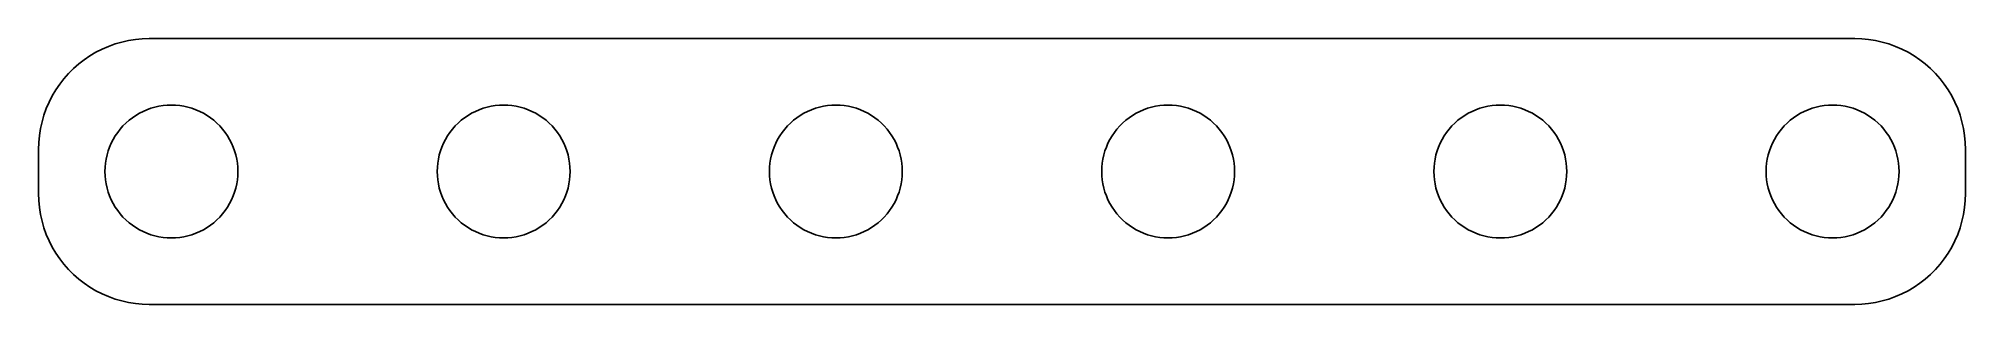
# Model space of a CAD drawing. Header units: metres. Extents: x -43.5 to 43.5, y -6 to 6.
import ezdxf

# ---------------------------------------------------------------- set-up
doc = ezdxf.new("R2010")
doc.units = ezdxf.units.M

msp = doc.modelspace()

# ---------------------------------------------------------------- linework, layer by layer
for p, q in [((-41.1791, 5.22163), (-41.4389, 5.04509)), ((-40.9088, 5.38153), (-41.1791, 5.22163)), ((-40.6289, 5.52414), (-40.9088, 5.38153)), ((-40.3406, 5.64888), (-40.6289, 5.52414)), ((-40.0451, 5.75528), (-40.3406, 5.64888)), ((-39.7435, 5.84291), (-40.0451, 5.75528)), ((-39.4369, 5.91144), (-39.7435, 5.84291)), ((-39.1267, 5.96057), (-39.4369, 5.91144)), ((-38.8139, 5.99013), (-39.1267, 5.96057)), ((-38.5, 6), (-38.8139, 5.99013)), ((38.5, 6), (-38.5, 6)), ((38.8139, 5.99013), (38.5, 6)), ((39.1267, 5.96057), (38.8139, 5.99013)), ((39.4369, 5.91144), (39.1267, 5.96057)), ((39.7435, 5.84291), (39.4369, 5.91144)), ((40.0451, 5.75528), (39.7435, 5.84291)), ((40.3406, 5.64888), (40.0451, 5.75528)), ((40.6289, 5.52414), (40.3406, 5.64888)), ((40.9088, 5.38153), (40.6289, 5.52414)), ((41.1791, 5.22163), (40.9088, 5.38153)), ((41.4389, 5.04509), (41.1791, 5.22163)), ((-42.1448, 4.42273), (-42.3526, 4.18712)), ((-41.9227, 4.64484), (-42.1448, 4.42273)), ((-41.6871, 4.85257), (-41.9227, 4.64484)), ((-41.4389, 5.04509), (-41.6871, 4.85257)), ((41.6871, 4.85257), (41.4389, 5.04509)), ((41.9227, 4.64484), (41.6871, 4.85257)), ((42.1448, 4.42273), (41.9227, 4.64484)), ((42.3526, 4.18712), (42.1448, 4.42273)), ((-42.7216, 3.67914), (-42.8815, 3.40877)), ((-42.5451, 3.93892), (-42.7216, 3.67914)), ((-42.3526, 4.18712), (-42.5451, 3.93892)), ((42.5451, 3.93892), (42.3526, 4.18712)), ((42.7216, 3.67914), (42.5451, 3.93892)), ((42.8815, 3.40877), (42.7216, 3.67914)), ((-43.1489, 2.84062), (-43.2553, 2.54509)), ((-43.0241, 3.12889), (-43.1489, 2.84062)), ((-42.8815, 3.40877), (-43.0241, 3.12889)), ((-39.1075, 2.53297), (-38.9453, 2.62891)), ((-38.9453, 2.62891), (-38.7773, 2.71448)), ((-38.7773, 2.71448), (-38.6044, 2.78932)), ((-38.6044, 2.78932), (-38.427, 2.85316)), ((-38.427, 2.85316), (-38.2461, 2.90575)), ((-38.2461, 2.90575), (-38.0621, 2.94685)), ((-38.0621, 2.94685), (-37.876, 2.97633)), ((-37.876, 2.97633), (-37.6884, 2.99408)), ((-37.6884, 2.99408), (-37.5, 3)), ((-37.5, 3), (-37.3116, 2.99408)), ((-37.3116, 2.99408), (-37.124, 2.97633)), ((-37.124, 2.97633), (-36.9379, 2.94685)), ((-36.9379, 2.94685), (-36.7539, 2.90575)), ((-36.7539, 2.90575), (-36.5729, 2.85316)), ((-36.5729, 2.85316), (-36.3956, 2.78932)), ((-36.3956, 2.78932), (-36.2227, 2.71448)), ((-36.2227, 2.71448), (-36.0547, 2.62891)), ((-36.0547, 2.62891), (-35.8925, 2.53297)), ((-24.1075, 2.53297), (-23.9453, 2.62891)), ((-23.9453, 2.62891), (-23.7773, 2.71448)), ((-23.7773, 2.71448), (-23.6044, 2.78932)), ((-23.6044, 2.78932), (-23.427, 2.85316)), ((-23.427, 2.85316), (-23.2461, 2.90575)), ((-23.2461, 2.90575), (-23.0621, 2.94685)), ((-23.0621, 2.94685), (-22.876, 2.97633)), ((-22.876, 2.97633), (-22.6884, 2.99408)), ((-22.6884, 2.99408), (-22.5, 3)), ((-22.5, 3), (-22.3116, 2.99408)), ((-22.3116, 2.99408), (-22.124, 2.97633)), ((-22.124, 2.97633), (-21.9379, 2.94685)), ((-21.9379, 2.94685), (-21.7539, 2.90575)), ((-21.7539, 2.90575), (-21.5729, 2.85316)), ((-21.5729, 2.85316), (-21.3956, 2.78932)), ((-21.3956, 2.78932), (-21.2227, 2.71448)), ((-21.2227, 2.71448), (-21.0547, 2.62891)), ((-21.0547, 2.62891), (-20.8925, 2.53297)), ((-9.10747, 2.53297), (-8.94525, 2.62891)), ((-8.94525, 2.62891), (-8.77733, 2.71448)), ((-8.77733, 2.71448), (-8.60437, 2.78932)), ((-8.60437, 2.78932), (-8.42705, 2.85316)), ((-8.42705, 2.85316), (-8.24606, 2.90575)), ((-8.24606, 2.90575), (-8.06213, 2.94685)), ((-8.06213, 2.94685), (-7.87599, 2.97633)), ((-7.87599, 2.97633), (-7.68837, 2.99408)), ((-7.68837, 2.99408), (-7.5, 3)), ((-7.5, 3), (-7.31161, 2.99408)), ((-7.31161, 2.99408), (-7.12399, 2.97633)), ((-7.12399, 2.97633), (-6.93785, 2.94685)), ((-6.93785, 2.94685), (-6.75392, 2.90575)), ((-6.75392, 2.90575), (-6.57294, 2.85316)), ((-6.57294, 2.85316), (-6.39561, 2.78932)), ((-6.39561, 2.78932), (-6.22266, 2.71448)), ((-6.22266, 2.71448), (-6.05473, 2.62891)), ((-6.05473, 2.62891), (-5.89252, 2.53297)), ((5.89252, 2.53297), (6.05473, 2.62891)), ((6.05473, 2.62891), (6.22266, 2.71448)), ((6.22266, 2.71448), (6.39561, 2.78932)), ((6.39561, 2.78932), (6.57294, 2.85316)), ((6.57294, 2.85316), (6.75392, 2.90575)), ((6.75392, 2.90575), (6.93785, 2.94685)), ((6.93785, 2.94685), (7.12399, 2.97633)), ((7.12399, 2.97633), (7.31161, 2.99408)), ((7.31161, 2.99408), (7.5, 3)), ((7.5, 3), (7.68837, 2.99408)), ((7.68837, 2.99408), (7.87599, 2.97633)), ((7.87599, 2.97633), (8.06213, 2.94685)), ((8.06213, 2.94685), (8.24606, 2.90575)), ((8.24606, 2.90575), (8.42705, 2.85316)), ((8.42705, 2.85316), (8.60437, 2.78932)), ((8.60437, 2.78932), (8.77733, 2.71448)), ((8.77733, 2.71448), (8.94525, 2.62891)), ((8.94525, 2.62891), (9.10747, 2.53297)), ((20.8925, 2.53297), (21.0547, 2.62891)), ((21.0547, 2.62891), (21.2227, 2.71448)), ((21.2227, 2.71448), (21.3956, 2.78932)), ((21.3956, 2.78932), (21.5729, 2.85316)), ((21.5729, 2.85316), (21.7539, 2.90575)), ((21.7539, 2.90575), (21.9379, 2.94685)), ((21.9379, 2.94685), (22.124, 2.97633)), ((22.124, 2.97633), (22.3116, 2.99408)), ((22.3116, 2.99408), (22.5, 3)), ((22.5, 3), (22.6884, 2.99408)), ((22.6884, 2.99408), (22.876, 2.97633)), ((22.876, 2.97633), (23.0621, 2.94685)), ((23.0621, 2.94685), (23.2461, 2.90575)), ((23.2461, 2.90575), (23.427, 2.85316)), ((23.427, 2.85316), (23.6044, 2.78932)), ((23.6044, 2.78932), (23.7773, 2.71448)), ((23.7773, 2.71448), (23.9453, 2.62891)), ((23.9453, 2.62891), (24.1075, 2.53297)), ((35.8925, 2.53297), (36.0547, 2.62891)), ((36.0547, 2.62891), (36.2227, 2.71448)), ((36.2227, 2.71448), (36.3956, 2.78932)), ((36.3956, 2.78932), (36.5729, 2.85316)), ((36.5729, 2.85316), (36.7539, 2.90575)), ((36.7539, 2.90575), (36.9379, 2.94685)), ((36.9379, 2.94685), (37.124, 2.97633)), ((37.124, 2.97633), (37.3116, 2.99408)), ((37.3116, 2.99408), (37.5, 3)), ((37.5, 3), (37.6884, 2.99408)), ((37.6884, 2.99408), (37.876, 2.97633)), ((37.876, 2.97633), (38.0621, 2.94685)), ((38.0621, 2.94685), (38.2461, 2.90575)), ((38.2461, 2.90575), (38.427, 2.85316)), ((38.427, 2.85316), (38.6044, 2.78932)), ((38.6044, 2.78932), (38.7773, 2.71448)), ((38.7773, 2.71448), (38.9453, 2.62891)), ((38.9453, 2.62891), (39.1075, 2.53297)), ((43.0241, 3.12889), (42.8815, 3.40877)), ((43.1489, 2.84062), (43.0241, 3.12889)), ((43.2553, 2.54509), (43.1489, 2.84062)), ((-43.4114, 1.9369), (-43.4606, 1.62666)), ((-43.3429, 2.24345), (-43.4114, 1.9369)), ((-43.2553, 2.54509), (-43.3429, 2.24345)), ((-40.033, 1.60747), (-39.927, 1.76335)), ((-39.927, 1.76335), (-39.8115, 1.91226)), ((-39.8115, 1.91226), (-39.6869, 2.05363)), ((-39.6869, 2.05363), (-39.5536, 2.1869)), ((-39.5536, 2.1869), (-39.4123, 2.31154)), ((-39.4123, 2.31154), (-39.2634, 2.42705)), ((-39.2634, 2.42705), (-39.1075, 2.53297)), ((-35.8925, 2.53297), (-35.7366, 2.42705)), ((-35.7366, 2.42705), (-35.5877, 2.31154)), ((-35.5877, 2.31154), (-35.4464, 2.1869)), ((-35.4464, 2.1869), (-35.3131, 2.05363)), ((-35.3131, 2.05363), (-35.1885, 1.91226)), ((-35.1885, 1.91226), (-35.0729, 1.76335)), ((-35.0729, 1.76335), (-34.967, 1.60747)), ((-25.033, 1.60747), (-24.927, 1.76335)), ((-24.927, 1.76335), (-24.8115, 1.91226)), ((-24.8115, 1.91226), (-24.6869, 2.05363)), ((-24.6869, 2.05363), (-24.5536, 2.1869)), ((-24.5536, 2.1869), (-24.4123, 2.31154)), ((-24.4123, 2.31154), (-24.2634, 2.42705)), ((-24.2634, 2.42705), (-24.1075, 2.53297)), ((-20.8925, 2.53297), (-20.7366, 2.42705)), ((-20.7366, 2.42705), (-20.5877, 2.31154)), ((-20.5877, 2.31154), (-20.4464, 2.1869)), ((-20.4464, 2.1869), (-20.3131, 2.05363)), ((-20.3131, 2.05363), (-20.1884, 1.91226)), ((-20.1884, 1.91226), (-20.0729, 1.76335)), ((-20.0729, 1.76335), (-19.967, 1.60747)), ((-10.033, 1.60747), (-9.92705, 1.76335)), ((-9.92705, 1.76335), (-9.81154, 1.91226)), ((-9.81154, 1.91226), (-9.6869, 2.05363)), ((-9.6869, 2.05363), (-9.55363, 2.1869)), ((-9.55363, 2.1869), (-9.41226, 2.31154)), ((-9.41226, 2.31154), (-9.26335, 2.42705)), ((-9.26335, 2.42705), (-9.10747, 2.53297)), ((-5.89252, 2.53297), (-5.73663, 2.42705)), ((-5.73663, 2.42705), (-5.58772, 2.31154)), ((-5.58772, 2.31154), (-5.44635, 2.1869)), ((-5.44635, 2.1869), (-5.31308, 2.05363)), ((-5.31308, 2.05363), (-5.18845, 1.91226)), ((-5.18845, 1.91226), (-5.07294, 1.76335)), ((-5.07294, 1.76335), (-4.96701, 1.60747)), ((4.96701, 1.60747), (5.07294, 1.76335)), ((5.07294, 1.76335), (5.18845, 1.91226)), ((5.18845, 1.91226), (5.31308, 2.05363)), ((5.31308, 2.05363), (5.44635, 2.1869)), ((5.44635, 2.1869), (5.58772, 2.31154)), ((5.58772, 2.31154), (5.73663, 2.42705)), ((5.73663, 2.42705), (5.89252, 2.53297)), ((9.10747, 2.53297), (9.26335, 2.42705)), ((9.26335, 2.42705), (9.41226, 2.31154)), ((9.41226, 2.31154), (9.55363, 2.1869)), ((9.55363, 2.1869), (9.6869, 2.05363)), ((9.6869, 2.05363), (9.81154, 1.91226)), ((9.81154, 1.91226), (9.92705, 1.76335)), ((9.92705, 1.76335), (10.033, 1.60747)), ((19.967, 1.60747), (20.0729, 1.76335)), ((20.0729, 1.76335), (20.1884, 1.91226)), ((20.1884, 1.91226), (20.3131, 2.05363)), ((20.3131, 2.05363), (20.4464, 2.1869)), ((20.4464, 2.1869), (20.5877, 2.31154)), ((20.5877, 2.31154), (20.7366, 2.42705)), ((20.7366, 2.42705), (20.8925, 2.53297)), ((24.1075, 2.53297), (24.2634, 2.42705)), ((24.2634, 2.42705), (24.4123, 2.31154)), ((24.4123, 2.31154), (24.5536, 2.1869)), ((24.5536, 2.1869), (24.6869, 2.05363)), ((24.6869, 2.05363), (24.8115, 1.91226)), ((24.8115, 1.91226), (24.927, 1.76335)), ((24.927, 1.76335), (25.033, 1.60747)), ((34.967, 1.60747), (35.0729, 1.76335)), ((35.0729, 1.76335), (35.1885, 1.91226)), ((35.1885, 1.91226), (35.3131, 2.05363)), ((35.3131, 2.05363), (35.4464, 2.1869)), ((35.4464, 2.1869), (35.5877, 2.31154)), ((35.5877, 2.31154), (35.7366, 2.42705)), ((35.7366, 2.42705), (35.8925, 2.53297)), ((39.1075, 2.53297), (39.2634, 2.42705)), ((39.2634, 2.42705), (39.4123, 2.31154)), ((39.4123, 2.31154), (39.5536, 2.1869)), ((39.5536, 2.1869), (39.6869, 2.05363)), ((39.6869, 2.05363), (39.8115, 1.91226)), ((39.8115, 1.91226), (39.927, 1.76335)), ((39.927, 1.76335), (40.033, 1.60747)), ((43.3429, 2.24345), (43.2553, 2.54509)), ((43.4114, 1.9369), (43.3429, 2.24345)), ((43.4606, 1.62666), (43.4114, 1.9369)), ((-43.4901, 1.31395), (-43.5, 1)), ((-43.5, 1), (-43.5, -1)), ((-43.4606, 1.62666), (-43.4901, 1.31395)), ((-40.4057, 0.746063), (-40.3532, 0.927048)), ((-40.3532, 0.927048), (-40.2893, 1.10437)), ((-40.2893, 1.10437), (-40.2145, 1.27733)), ((-40.2145, 1.27733), (-40.1289, 1.44525)), ((-40.1289, 1.44525), (-40.033, 1.60747)), ((-34.967, 1.60747), (-34.8711, 1.44525)), ((-34.8711, 1.44525), (-34.7855, 1.27733)), ((-34.7855, 1.27733), (-34.7107, 1.10437)), ((-34.7107, 1.10437), (-34.6468, 0.927048)), ((-34.6468, 0.927048), (-34.5942, 0.746063)), ((-25.4057, 0.746063), (-25.3532, 0.927048)), ((-25.3532, 0.927048), (-25.2893, 1.10437)), ((-25.2893, 1.10437), (-25.2145, 1.27733)), ((-25.2145, 1.27733), (-25.1289, 1.44525)), ((-25.1289, 1.44525), (-25.033, 1.60747)), ((-19.967, 1.60747), (-19.8711, 1.44525)), ((-19.8711, 1.44525), (-19.7855, 1.27733)), ((-19.7855, 1.27733), (-19.7107, 1.10437)), ((-19.7107, 1.10437), (-19.6468, 0.927048)), ((-19.6468, 0.927048), (-19.5942, 0.746063)), ((-10.4057, 0.746063), (-10.3532, 0.927048)), ((-10.3532, 0.927048), (-10.2893, 1.10437)), ((-10.2893, 1.10437), (-10.2145, 1.27733)), ((-10.2145, 1.27733), (-10.1289, 1.44525)), ((-10.1289, 1.44525), (-10.033, 1.60747)), ((-4.96701, 1.60747), (-4.87108, 1.44525)), ((-4.87108, 1.44525), (-4.78551, 1.27733)), ((-4.78551, 1.27733), (-4.71066, 1.10437)), ((-4.71066, 1.10437), (-4.64682, 0.927048)), ((-4.64682, 0.927048), (-4.59424, 0.746063)), ((4.59424, 0.746063), (4.64682, 0.927048)), ((4.64682, 0.927048), (4.71066, 1.10437)), ((4.71066, 1.10437), (4.78551, 1.27733)), ((4.78551, 1.27733), (4.87108, 1.44525)), ((4.87108, 1.44525), (4.96701, 1.60747)), ((10.033, 1.60747), (10.1289, 1.44525)), ((10.1289, 1.44525), (10.2145, 1.27733)), ((10.2145, 1.27733), (10.2893, 1.10437)), ((10.2893, 1.10437), (10.3532, 0.927048)), ((10.3532, 0.927048), (10.4057, 0.746063)), ((19.5942, 0.746063), (19.6468, 0.927048)), ((19.6468, 0.927048), (19.7107, 1.10437)), ((19.7107, 1.10437), (19.7855, 1.27733)), ((19.7855, 1.27733), (19.8711, 1.44525)), ((19.8711, 1.44525), (19.967, 1.60747)), ((25.033, 1.60747), (25.1289, 1.44525)), ((25.1289, 1.44525), (25.2145, 1.27733)), ((25.2145, 1.27733), (25.2893, 1.10437)), ((25.2893, 1.10437), (25.3532, 0.927048)), ((25.3532, 0.927048), (25.4057, 0.746063)), ((34.5942, 0.746063), (34.6468, 0.927048)), ((34.6468, 0.927048), (34.7107, 1.10437)), ((34.7107, 1.10437), (34.7855, 1.27733)), ((34.7855, 1.27733), (34.8711, 1.44525)), ((34.8711, 1.44525), (34.967, 1.60747)), ((40.033, 1.60747), (40.1289, 1.44525)), ((40.1289, 1.44525), (40.2145, 1.27733)), ((40.2145, 1.27733), (40.2893, 1.10437)), ((40.2893, 1.10437), (40.3532, 0.927048)), ((40.3532, 0.927048), (40.4057, 0.746063)), ((43.4901, 1.31395), (43.4606, 1.62666)), ((43.5, 1), (43.4901, 1.31395)), ((43.5, -1), (43.5, 1)), ((-40.5, 0), (-40.4941, 0.18837)), ((-40.4941, -0.18837), (-40.5, 0)), ((-40.4941, 0.18837), (-40.4763, 0.375992)), ((-40.4763, 0.375992), (-40.4469, 0.562134)), ((-40.4469, 0.562134), (-40.4057, 0.746063)), ((-34.5942, 0.746063), (-34.5531, 0.562134)), ((-34.5531, 0.562134), (-34.5237, 0.375992)), ((-34.5237, 0.375992), (-34.5059, 0.18837)), ((-34.5059, 0.18837), (-34.5, 0)), ((-34.5, 0), (-34.5059, -0.18837)), ((-25.5, 0), (-25.4941, 0.18837)), ((-25.4941, -0.18837), (-25.5, 0)), ((-25.4941, 0.18837), (-25.4763, 0.375992)), ((-25.4763, 0.375992), (-25.4469, 0.562134)), ((-25.4469, 0.562134), (-25.4057, 0.746063)), ((-19.5942, 0.746063), (-19.5531, 0.562134)), ((-19.5531, 0.562134), (-19.5237, 0.375992)), ((-19.5237, 0.375992), (-19.5059, 0.18837)), ((-19.5059, 0.18837), (-19.5, 0)), ((-19.5, 0), (-19.5059, -0.18837)), ((-10.5, 0), (-10.4941, 0.18837)), ((-10.4941, -0.18837), (-10.5, 0)), ((-10.4941, 0.18837), (-10.4763, 0.375992)), ((-10.4763, 0.375992), (-10.4469, 0.562134)), ((-10.4469, 0.562134), (-10.4057, 0.746063)), ((-4.59424, 0.746063), (-4.55313, 0.562134)), ((-4.55313, 0.562134), (-4.52365, 0.375992)), ((-4.52365, 0.375992), (-4.50591, 0.18837)), ((-4.50591, 0.18837), (-4.5, 0)), ((-4.5, 0), (-4.50591, -0.18837)), ((4.5, 0), (4.50591, 0.18837)), ((4.50591, -0.18837), (4.5, 0)), ((4.50591, 0.18837), (4.52365, 0.375992)), ((4.52365, 0.375992), (4.55313, 0.562134)), ((4.55313, 0.562134), (4.59424, 0.746063)), ((10.4057, 0.746063), (10.4469, 0.562134)), ((10.4469, 0.562134), (10.4763, 0.375992)), ((10.4763, 0.375992), (10.4941, 0.18837)), ((10.4941, 0.18837), (10.5, 0)), ((10.5, 0), (10.4941, -0.18837)), ((19.5, 0), (19.5059, 0.18837)), ((19.5059, -0.18837), (19.5, 0)), ((19.5059, 0.18837), (19.5237, 0.375992)), ((19.5237, 0.375992), (19.5531, 0.562134)), ((19.5531, 0.562134), (19.5942, 0.746063)), ((25.4057, 0.746063), (25.4469, 0.562134)), ((25.4469, 0.562134), (25.4763, 0.375992)), ((25.4763, 0.375992), (25.4941, 0.18837)), ((25.4941, 0.18837), (25.5, 0)), ((25.5, 0), (25.4941, -0.18837)), ((34.5, 0), (34.5059, 0.18837)), ((34.5059, -0.18837), (34.5, 0)), ((34.5059, 0.18837), (34.5237, 0.375992)), ((34.5237, 0.375992), (34.5531, 0.562134)), ((34.5531, 0.562134), (34.5942, 0.746063)), ((40.4057, 0.746063), (40.4469, 0.562134)), ((40.4469, 0.562134), (40.4763, 0.375992)), ((40.4763, 0.375992), (40.4941, 0.18837)), ((40.4941, 0.18837), (40.5, 0)), ((40.5, 0), (40.4941, -0.18837)), ((-40.4763, -0.375992), (-40.4941, -0.18837)), ((-40.4469, -0.562134), (-40.4763, -0.375992)), ((-40.4057, -0.746063), (-40.4469, -0.562134)), ((-40.3532, -0.927048), (-40.4057, -0.746063)), ((-34.5942, -0.746063), (-34.6468, -0.927048)), ((-34.5531, -0.562134), (-34.5942, -0.746063)), ((-34.5237, -0.375992), (-34.5531, -0.562134)), ((-34.5059, -0.18837), (-34.5237, -0.375992)), ((-25.4763, -0.375992), (-25.4941, -0.18837)), ((-25.4469, -0.562134), (-25.4763, -0.375992)), ((-25.4057, -0.746063), (-25.4469, -0.562134)), ((-25.3532, -0.927048), (-25.4057, -0.746063)), ((-19.5942, -0.746063), (-19.6468, -0.927048)), ((-19.5531, -0.562134), (-19.5942, -0.746063)), ((-19.5237, -0.375992), (-19.5531, -0.562134)), ((-19.5059, -0.18837), (-19.5237, -0.375992)), ((-10.4763, -0.375992), (-10.4941, -0.18837)), ((-10.4469, -0.562134), (-10.4763, -0.375992)), ((-10.4057, -0.746063), (-10.4469, -0.562134)), ((-10.3532, -0.927048), (-10.4057, -0.746063)), ((-4.59424, -0.746063), (-4.64682, -0.927048)), ((-4.55313, -0.562134), (-4.59424, -0.746063)), ((-4.52365, -0.375992), (-4.55313, -0.562134)), ((-4.50591, -0.18837), (-4.52365, -0.375992)), ((4.52365, -0.375992), (4.50591, -0.18837)), ((4.55313, -0.562134), (4.52365, -0.375992)), ((4.59424, -0.746063), (4.55313, -0.562134)), ((4.64682, -0.927048), (4.59424, -0.746063)), ((10.4057, -0.746063), (10.3532, -0.927048)), ((10.4469, -0.562134), (10.4057, -0.746063)), ((10.4763, -0.375992), (10.4469, -0.562134)), ((10.4941, -0.18837), (10.4763, -0.375992)), ((19.5237, -0.375992), (19.5059, -0.18837)), ((19.5531, -0.562134), (19.5237, -0.375992)), ((19.5942, -0.746063), (19.5531, -0.562134)), ((19.6468, -0.927048), (19.5942, -0.746063)), ((25.4057, -0.746063), (25.3532, -0.927048)), ((25.4469, -0.562134), (25.4057, -0.746063)), ((25.4763, -0.375992), (25.4469, -0.562134)), ((25.4941, -0.18837), (25.4763, -0.375992)), ((34.5237, -0.375992), (34.5059, -0.18837)), ((34.5531, -0.562134), (34.5237, -0.375992)), ((34.5942, -0.746063), (34.5531, -0.562134)), ((34.6468, -0.927048), (34.5942, -0.746063)), ((40.4057, -0.746063), (40.3532, -0.927048)), ((40.4469, -0.562134), (40.4057, -0.746063)), ((40.4763, -0.375992), (40.4469, -0.562134)), ((40.4941, -0.18837), (40.4763, -0.375992)), ((-43.5, -1), (-43.4901, -1.31395)), ((-43.4901, -1.31395), (-43.4606, -1.62666)), ((-43.4606, -1.62666), (-43.4114, -1.9369)), ((-40.2893, -1.10437), (-40.3532, -0.927048)), ((-40.2145, -1.27733), (-40.2893, -1.10437)), ((-40.1289, -1.44525), (-40.2145, -1.27733)), ((-40.033, -1.60747), (-40.1289, -1.44525)), ((-39.927, -1.76335), (-40.033, -1.60747)), ((-34.967, -1.60747), (-35.0729, -1.76335)), ((-34.8711, -1.44525), (-34.967, -1.60747)), ((-34.7855, -1.27733), (-34.8711, -1.44525)), ((-34.7107, -1.10437), (-34.7855, -1.27733)), ((-34.6468, -0.927048), (-34.7107, -1.10437)), ((-25.2893, -1.10437), (-25.3532, -0.927048)), ((-25.2145, -1.27733), (-25.2893, -1.10437)), ((-25.1289, -1.44525), (-25.2145, -1.27733)), ((-25.033, -1.60747), (-25.1289, -1.44525)), ((-24.927, -1.76335), (-25.033, -1.60747)), ((-19.967, -1.60747), (-20.0729, -1.76335)), ((-19.8711, -1.44525), (-19.967, -1.60747)), ((-19.7855, -1.27733), (-19.8711, -1.44525)), ((-19.7107, -1.10437), (-19.7855, -1.27733)), ((-19.6468, -0.927048), (-19.7107, -1.10437)), ((-10.2893, -1.10437), (-10.3532, -0.927048)), ((-10.2145, -1.27733), (-10.2893, -1.10437)), ((-10.1289, -1.44525), (-10.2145, -1.27733)), ((-10.033, -1.60747), (-10.1289, -1.44525)), ((-9.92705, -1.76335), (-10.033, -1.60747)), ((-4.96701, -1.60747), (-5.07294, -1.76335)), ((-4.87108, -1.44525), (-4.96701, -1.60747)), ((-4.78551, -1.27733), (-4.87108, -1.44525)), ((-4.71066, -1.10437), (-4.78551, -1.27733)), ((-4.64682, -0.927048), (-4.71066, -1.10437)), ((4.71066, -1.10437), (4.64682, -0.927048)), ((4.78551, -1.27733), (4.71066, -1.10437)), ((4.87108, -1.44525), (4.78551, -1.27733)), ((4.96701, -1.60747), (4.87108, -1.44525)), ((5.07294, -1.76335), (4.96701, -1.60747)), ((10.033, -1.60747), (9.92705, -1.76335)), ((10.1289, -1.44525), (10.033, -1.60747)), ((10.2145, -1.27733), (10.1289, -1.44525)), ((10.2893, -1.10437), (10.2145, -1.27733)), ((10.3532, -0.927048), (10.2893, -1.10437)), ((19.7107, -1.10437), (19.6468, -0.927048)), ((19.7855, -1.27733), (19.7107, -1.10437)), ((19.8711, -1.44525), (19.7855, -1.27733)), ((19.967, -1.60747), (19.8711, -1.44525)), ((20.0729, -1.76335), (19.967, -1.60747)), ((25.033, -1.60747), (24.927, -1.76335)), ((25.1289, -1.44525), (25.033, -1.60747)), ((25.2145, -1.27733), (25.1289, -1.44525)), ((25.2893, -1.10437), (25.2145, -1.27733)), ((25.3532, -0.927048), (25.2893, -1.10437)), ((34.7107, -1.10437), (34.6468, -0.927048)), ((34.7855, -1.27733), (34.7107, -1.10437)), ((34.8711, -1.44525), (34.7855, -1.27733)), ((34.967, -1.60747), (34.8711, -1.44525)), ((35.0729, -1.76335), (34.967, -1.60747)), ((40.033, -1.60747), (39.927, -1.76335)), ((40.1289, -1.44525), (40.033, -1.60747)), ((40.2145, -1.27733), (40.1289, -1.44525)), ((40.2893, -1.10437), (40.2145, -1.27733)), ((40.3532, -0.927048), (40.2893, -1.10437)), ((43.4114, -1.9369), (43.4606, -1.62666)), ((43.4606, -1.62666), (43.4901, -1.31395)), ((43.4901, -1.31395), (43.5, -1)), ((-43.4114, -1.9369), (-43.3429, -2.24345)), ((-43.3429, -2.24345), (-43.2553, -2.54509)), ((-43.2553, -2.54509), (-43.1489, -2.84062)), ((-39.8115, -1.91226), (-39.927, -1.76335)), ((-39.6869, -2.05363), (-39.8115, -1.91226)), ((-39.5536, -2.1869), (-39.6869, -2.05363)), ((-39.4123, -2.31154), (-39.5536, -2.1869)), ((-39.2634, -2.42705), (-39.4123, -2.31154)), ((-39.1075, -2.53297), (-39.2634, -2.42705)), ((-38.9453, -2.62891), (-39.1075, -2.53297)), ((-35.8925, -2.53297), (-36.0547, -2.62891)), ((-35.7366, -2.42705), (-35.8925, -2.53297)), ((-35.5877, -2.31154), (-35.7366, -2.42705)), ((-35.4464, -2.1869), (-35.5877, -2.31154)), ((-35.3131, -2.05363), (-35.4464, -2.1869)), ((-35.1885, -1.91226), (-35.3131, -2.05363)), ((-35.0729, -1.76335), (-35.1885, -1.91226)), ((-24.8115, -1.91226), (-24.927, -1.76335)), ((-24.6869, -2.05363), (-24.8115, -1.91226)), ((-24.5536, -2.1869), (-24.6869, -2.05363)), ((-24.4123, -2.31154), (-24.5536, -2.1869)), ((-24.2634, -2.42705), (-24.4123, -2.31154)), ((-24.1075, -2.53297), (-24.2634, -2.42705)), ((-23.9453, -2.62891), (-24.1075, -2.53297)), ((-20.8925, -2.53297), (-21.0547, -2.62891)), ((-20.7366, -2.42705), (-20.8925, -2.53297)), ((-20.5877, -2.31154), (-20.7366, -2.42705)), ((-20.4464, -2.1869), (-20.5877, -2.31154)), ((-20.3131, -2.05363), (-20.4464, -2.1869)), ((-20.1884, -1.91226), (-20.3131, -2.05363)), ((-20.0729, -1.76335), (-20.1884, -1.91226)), ((-9.81154, -1.91226), (-9.92705, -1.76335)), ((-9.6869, -2.05363), (-9.81154, -1.91226)), ((-9.55363, -2.1869), (-9.6869, -2.05363)), ((-9.41226, -2.31154), (-9.55363, -2.1869)), ((-9.26335, -2.42705), (-9.41226, -2.31154)), ((-9.10747, -2.53297), (-9.26335, -2.42705)), ((-8.94525, -2.62891), (-9.10747, -2.53297)), ((-5.89252, -2.53297), (-6.05473, -2.62891)), ((-5.73663, -2.42705), (-5.89252, -2.53297)), ((-5.58772, -2.31154), (-5.73663, -2.42705)), ((-5.44635, -2.1869), (-5.58772, -2.31154)), ((-5.31308, -2.05363), (-5.44635, -2.1869)), ((-5.18845, -1.91226), (-5.31308, -2.05363)), ((-5.07294, -1.76335), (-5.18845, -1.91226)), ((5.18845, -1.91226), (5.07294, -1.76335)), ((5.31308, -2.05363), (5.18845, -1.91226)), ((5.44635, -2.1869), (5.31308, -2.05363)), ((5.58772, -2.31154), (5.44635, -2.1869)), ((5.73663, -2.42705), (5.58772, -2.31154)), ((5.89252, -2.53297), (5.73663, -2.42705)), ((6.05473, -2.62891), (5.89252, -2.53297)), ((9.10747, -2.53297), (8.94525, -2.62891)), ((9.26335, -2.42705), (9.10747, -2.53297)), ((9.41226, -2.31154), (9.26335, -2.42705)), ((9.55363, -2.1869), (9.41226, -2.31154)), ((9.6869, -2.05363), (9.55363, -2.1869)), ((9.81154, -1.91226), (9.6869, -2.05363)), ((9.92705, -1.76335), (9.81154, -1.91226)), ((20.1884, -1.91226), (20.0729, -1.76335)), ((20.3131, -2.05363), (20.1884, -1.91226)), ((20.4464, -2.1869), (20.3131, -2.05363)), ((20.5877, -2.31154), (20.4464, -2.1869)), ((20.7366, -2.42705), (20.5877, -2.31154)), ((20.8925, -2.53297), (20.7366, -2.42705)), ((21.0547, -2.62891), (20.8925, -2.53297)), ((24.1075, -2.53297), (23.9453, -2.62891)), ((24.2634, -2.42705), (24.1075, -2.53297)), ((24.4123, -2.31154), (24.2634, -2.42705)), ((24.5536, -2.1869), (24.4123, -2.31154)), ((24.6869, -2.05363), (24.5536, -2.1869)), ((24.8115, -1.91226), (24.6869, -2.05363)), ((24.927, -1.76335), (24.8115, -1.91226)), ((35.1885, -1.91226), (35.0729, -1.76335)), ((35.3131, -2.05363), (35.1885, -1.91226)), ((35.4464, -2.1869), (35.3131, -2.05363)), ((35.5877, -2.31154), (35.4464, -2.1869)), ((35.7366, -2.42705), (35.5877, -2.31154)), ((35.8925, -2.53297), (35.7366, -2.42705)), ((36.0547, -2.62891), (35.8925, -2.53297)), ((39.1075, -2.53297), (38.9453, -2.62891)), ((39.2634, -2.42705), (39.1075, -2.53297)), ((39.4123, -2.31154), (39.2634, -2.42705)), ((39.5536, -2.1869), (39.4123, -2.31154)), ((39.6869, -2.05363), (39.5536, -2.1869)), ((39.8115, -1.91226), (39.6869, -2.05363)), ((39.927, -1.76335), (39.8115, -1.91226)), ((43.1489, -2.84062), (43.2553, -2.54509)), ((43.2553, -2.54509), (43.3429, -2.24345)), ((43.3429, -2.24345), (43.4114, -1.9369)), ((-43.1489, -2.84062), (-43.0241, -3.12889)), ((-43.0241, -3.12889), (-42.8815, -3.40877)), ((-42.8815, -3.40877), (-42.7216, -3.67914)), ((-38.7773, -2.71448), (-38.9453, -2.62891)), ((-38.6044, -2.78932), (-38.7773, -2.71448)), ((-38.427, -2.85316), (-38.6044, -2.78932)), ((-38.2461, -2.90575), (-38.427, -2.85316)), ((-38.0621, -2.94685), (-38.2461, -2.90575)), ((-37.876, -2.97633), (-38.0621, -2.94685)), ((-37.6884, -2.99408), (-37.876, -2.97633)), ((-37.5, -3), (-37.6884, -2.99408)), ((-37.3116, -2.99408), (-37.5, -3)), ((-37.124, -2.97633), (-37.3116, -2.99408)), ((-36.9379, -2.94685), (-37.124, -2.97633)), ((-36.7539, -2.90575), (-36.9379, -2.94685)), ((-36.5729, -2.85316), (-36.7539, -2.90575)), ((-36.3956, -2.78932), (-36.5729, -2.85316)), ((-36.2227, -2.71448), (-36.3956, -2.78932)), ((-36.0547, -2.62891), (-36.2227, -2.71448)), ((-23.7773, -2.71448), (-23.9453, -2.62891)), ((-23.6044, -2.78932), (-23.7773, -2.71448)), ((-23.427, -2.85316), (-23.6044, -2.78932)), ((-23.2461, -2.90575), (-23.427, -2.85316)), ((-23.0621, -2.94685), (-23.2461, -2.90575)), ((-22.876, -2.97633), (-23.0621, -2.94685)), ((-22.6884, -2.99408), (-22.876, -2.97633)), ((-22.5, -3), (-22.6884, -2.99408)), ((-22.3116, -2.99408), (-22.5, -3)), ((-22.124, -2.97633), (-22.3116, -2.99408)), ((-21.9379, -2.94685), (-22.124, -2.97633)), ((-21.7539, -2.90575), (-21.9379, -2.94685)), ((-21.5729, -2.85316), (-21.7539, -2.90575)), ((-21.3956, -2.78932), (-21.5729, -2.85316)), ((-21.2227, -2.71448), (-21.3956, -2.78932)), ((-21.0547, -2.62891), (-21.2227, -2.71448)), ((-8.77733, -2.71448), (-8.94525, -2.62891)), ((-8.60437, -2.78932), (-8.77733, -2.71448)), ((-8.42705, -2.85316), (-8.60437, -2.78932)), ((-8.24606, -2.90575), (-8.42705, -2.85316)), ((-8.06213, -2.94685), (-8.24606, -2.90575)), ((-7.87599, -2.97633), (-8.06213, -2.94685)), ((-7.68837, -2.99408), (-7.87599, -2.97633)), ((-7.5, -3), (-7.68837, -2.99408)), ((-7.31161, -2.99408), (-7.5, -3)), ((-7.12399, -2.97633), (-7.31161, -2.99408)), ((-6.93785, -2.94685), (-7.12399, -2.97633)), ((-6.75392, -2.90575), (-6.93785, -2.94685)), ((-6.57294, -2.85316), (-6.75392, -2.90575)), ((-6.39561, -2.78932), (-6.57294, -2.85316)), ((-6.22266, -2.71448), (-6.39561, -2.78932)), ((-6.05473, -2.62891), (-6.22266, -2.71448)), ((6.22266, -2.71448), (6.05473, -2.62891)), ((6.39561, -2.78932), (6.22266, -2.71448)), ((6.57294, -2.85316), (6.39561, -2.78932)), ((6.75392, -2.90575), (6.57294, -2.85316)), ((6.93785, -2.94685), (6.75392, -2.90575)), ((7.12399, -2.97633), (6.93785, -2.94685)), ((7.31161, -2.99408), (7.12399, -2.97633)), ((7.5, -3), (7.31161, -2.99408)), ((7.68837, -2.99408), (7.5, -3)), ((7.87599, -2.97633), (7.68837, -2.99408)), ((8.06213, -2.94685), (7.87599, -2.97633)), ((8.24606, -2.90575), (8.06213, -2.94685)), ((8.42705, -2.85316), (8.24606, -2.90575)), ((8.60437, -2.78932), (8.42705, -2.85316)), ((8.77733, -2.71448), (8.60437, -2.78932)), ((8.94525, -2.62891), (8.77733, -2.71448)), ((21.2227, -2.71448), (21.0547, -2.62891)), ((21.3956, -2.78932), (21.2227, -2.71448)), ((21.5729, -2.85316), (21.3956, -2.78932)), ((21.7539, -2.90575), (21.5729, -2.85316)), ((21.9379, -2.94685), (21.7539, -2.90575)), ((22.124, -2.97633), (21.9379, -2.94685)), ((22.3116, -2.99408), (22.124, -2.97633)), ((22.5, -3), (22.3116, -2.99408)), ((22.6884, -2.99408), (22.5, -3)), ((22.876, -2.97633), (22.6884, -2.99408)), ((23.0621, -2.94685), (22.876, -2.97633)), ((23.2461, -2.90575), (23.0621, -2.94685)), ((23.427, -2.85316), (23.2461, -2.90575)), ((23.6044, -2.78932), (23.427, -2.85316)), ((23.7773, -2.71448), (23.6044, -2.78932)), ((23.9453, -2.62891), (23.7773, -2.71448)), ((36.2227, -2.71448), (36.0547, -2.62891)), ((36.3956, -2.78932), (36.2227, -2.71448)), ((36.5729, -2.85316), (36.3956, -2.78932)), ((36.7539, -2.90575), (36.5729, -2.85316)), ((36.9379, -2.94685), (36.7539, -2.90575)), ((37.124, -2.97633), (36.9379, -2.94685)), ((37.3116, -2.99408), (37.124, -2.97633)), ((37.5, -3), (37.3116, -2.99408)), ((37.6884, -2.99408), (37.5, -3)), ((37.876, -2.97633), (37.6884, -2.99408)), ((38.0621, -2.94685), (37.876, -2.97633)), ((38.2461, -2.90575), (38.0621, -2.94685)), ((38.427, -2.85316), (38.2461, -2.90575)), ((38.6044, -2.78932), (38.427, -2.85316)), ((38.7773, -2.71448), (38.6044, -2.78932)), ((38.9453, -2.62891), (38.7773, -2.71448)), ((42.7216, -3.67914), (42.8815, -3.40877)), ((42.8815, -3.40877), (43.0241, -3.12889)), ((43.0241, -3.12889), (43.1489, -2.84062)), ((-42.7216, -3.67914), (-42.5451, -3.93892)), ((-42.5451, -3.93892), (-42.3526, -4.18712)), ((-42.3526, -4.18712), (-42.1448, -4.42273)), ((42.1448, -4.42273), (42.3526, -4.18712)), ((42.3526, -4.18712), (42.5451, -3.93892)), ((42.5451, -3.93892), (42.7216, -3.67914)), ((-42.1448, -4.42273), (-41.9227, -4.64484)), ((-41.9227, -4.64484), (-41.6871, -4.85257)), ((-41.6871, -4.85257), (-41.4389, -5.04509)), ((-41.4389, -5.04509), (-41.1791, -5.22163)), ((41.1791, -5.22163), (41.4389, -5.04509)), ((41.4389, -5.04509), (41.6871, -4.85257)), ((41.6871, -4.85257), (41.9227, -4.64484)), ((41.9227, -4.64484), (42.1448, -4.42273)), ((-41.1791, -5.22163), (-40.9088, -5.38153)), ((-40.9088, -5.38153), (-40.6289, -5.52414)), ((-40.6289, -5.52414), (-40.3406, -5.64888)), ((-40.3406, -5.64888), (-40.0451, -5.75528)), ((-40.0451, -5.75528), (-39.7435, -5.84291)), ((-39.7435, -5.84291), (-39.4369, -5.91144)), ((-39.4369, -5.91144), (-39.1267, -5.96057)), ((-39.1267, -5.96057), (-38.8139, -5.99013)), ((-38.8139, -5.99013), (-38.5, -6)), ((-38.5, -6), (38.5, -6)), ((38.5, -6), (38.8139, -5.99013)), ((38.8139, -5.99013), (39.1267, -5.96057)), ((39.1267, -5.96057), (39.4369, -5.91144)), ((39.4369, -5.91144), (39.7435, -5.84291)), ((39.7435, -5.84291), (40.0451, -5.75528)), ((40.0451, -5.75528), (40.3406, -5.64888)), ((40.3406, -5.64888), (40.6289, -5.52414)), ((40.6289, -5.52414), (40.9088, -5.38153)), ((40.9088, -5.38153), (41.1791, -5.22163))]:
    msp.add_line(p, q)

doc.saveas('drawing.dxf')
